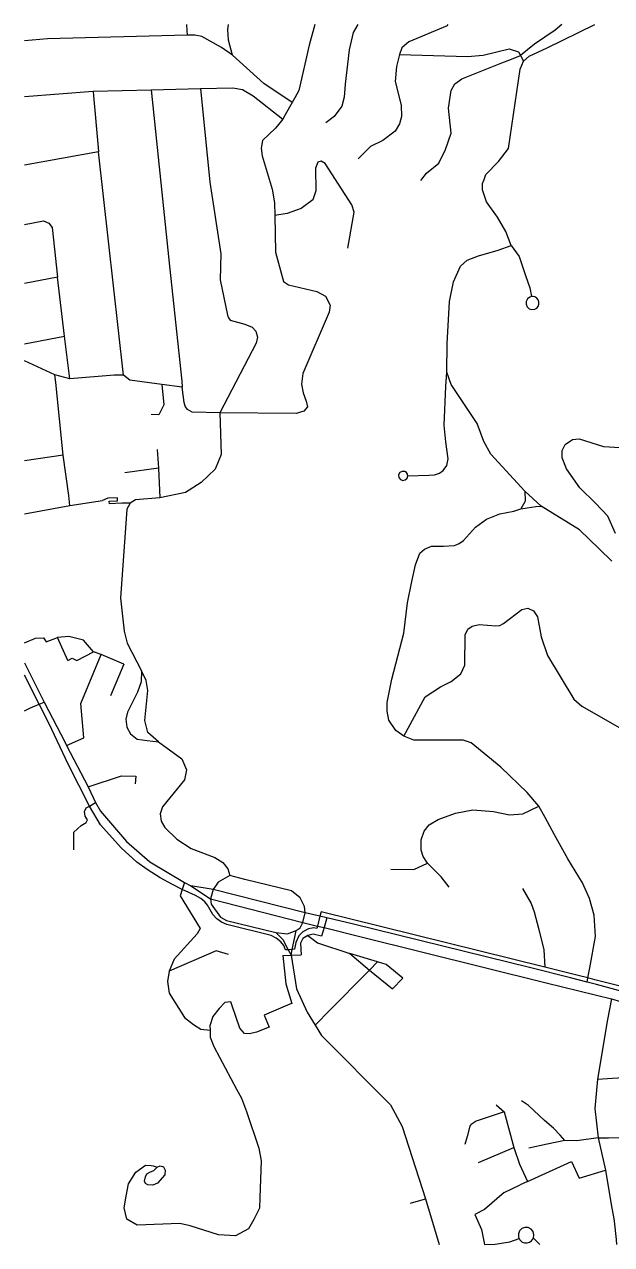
# Model space of a CAD drawing. Header units: inches. Extents: x 368000 to 369000, y 4066000 to 4067000.
# Drawn here: x 368000 to 368481, y 4066000 to 4067000 of the extents above; entities that cross this region are included whole.
import ezdxf

# ---------------------------------------------------------------- set-up
doc = ezdxf.new("R2010")
doc.units = ezdxf.units.IN
doc.header["$MEASUREMENT"] = 0
for name, color, linetype in [('cycleway', 7, 'Continuous'), ('footway', 7, 'Continuous'), ('primary', 7, 'Continuous'), ('residential', 7, 'Continuous'), ('service', 7, 'Continuous'), ('steps', 7, 'Continuous'), ('tertiary', 7, 'Continuous'), ('unknown', 7, 'Continuous')]:
    doc.layers.add(name, color=color, linetype=linetype)

msp = doc.modelspace()

# ---------------------------------------------------------------- linework, layer by layer
at = {"layer": 'cycleway'}
msp.add_polyline3d([(368497.7, 4066209.3, 109.7), (368467.2, 4066217, 111.3), (368461.4, 4066218.5, 111.6), (368453.5, 4066220.5, 111.8), (368426.1, 4066227.3, 113.4), (368292.8, 4066260.3, 120.7), (368242.9, 4066272.8, 123.4), (368242, 4066269.1, 123.5), (368240.1, 4066261.1, 123.5), (368239.6, 4066259, 123.4), (368237.1, 4066259.5, 123.6), (368232.6, 4066258.9, 123.8), (368228, 4066256.4, 124.2), (368224.6, 4066253, 124.5), (368222.2, 4066247.7, 124.7), (368221.1, 4066242, 124.8), (368219.3, 4066241.8, 124.8), (368216, 4066241.7, 124.8), (368213.9, 4066241.7, 124.8), (368212.4, 4066245, 124.8), (368209.9, 4066248.2, 124.9), (368206.3, 4066251.2, 125), (368202.2, 4066253.2, 125.2), (368165.8, 4066262.2, 126.6), (368161.4, 4066264.3, 126.7), (368157.6, 4066266.9, 126.8), (368154.2, 4066270.4, 126.9), (368149.9, 4066278.3, 127.1), (368147.8, 4066280.9, 127.2), (368144.4, 4066283.7, 127.3), (368140.2, 4066286.2, 127.3), (368129.3, 4066291, 127.4), (368121.4, 4066295.1, 127.5), (368111.2, 4066300.6, 127.4), (368100.6, 4066307.5, 127.4), (368092.1, 4066313.5, 127.3), (368079.2, 4066325.2, 126.8), (368062.4, 4066344.1, 126), (368053.3, 4066359.4, 125.3), (368035.9, 4066393.7, 123.8), (368020.4, 4066426.7, 122.2), (368012.1, 4066442.8, 121.4), (368000, 4066466.8, 120.4)], dxfattribs=at)
at = {"layer": 'footway'}
for points in [[(368086.7, 4066607.5, 135.4), (368079.9, 4066607.5, 134.9), (368069.7, 4066607, 130.5), (368069.5, 4066609.2, 127.5), (368076.3, 4066609.5, 130.2), (368076.2, 4066612.1, 129.5), (368068.4, 4066611.7, 127.3), (368064, 4066609.7, 126.4)], [(368000, 4066493.2, 119.6), (368009.2, 4066497.1, 119.5), (368015.6, 4066497.3, 119.7), (368017.9, 4066494, 120.1), (368027.1, 4066497.6, 120.8)], [(368035.5, 4066478.8, 122.5), (368027.1, 4066497.6, 120.8)], [(368035.5, 4066478.8, 122.5), (368039.2, 4066480.5, 122.8), (368042.9, 4066478.8, 123.1)], [(368247.6, 4066267.8, 123.2), (368245.4, 4066259.8, 123.2), (368243.4, 4066252.7, 123.4), (368236.4, 4066254.4, 123.8), (368232.1, 4066253.4, 124.2), (368228, 4066250.9, 124.6), (368226.2, 4066247.1, 124.8), (368226.7, 4066237.4, 125)], [(368232.1, 4066253.4, 124.2), (368236.4, 4066250.1, 124.4), (368239.9, 4066247.4, 124.6), (368266.5, 4066238.5, 124.3)], [(368211.7, 4066236.9, 125), (368218.4, 4066237.1, 124.8), (368226.7, 4066237.4, 125)], [(368211.7, 4066236.9, 125), (368214, 4066213.8, 124.6), (368219, 4066197.7, 124.1), (368217.3, 4066197.1, 124.2)], [(368169.8, 4066196.5, 139.4), (368169, 4066199, 139.6), (368164.2, 4066198.5, 139.7), (368159.5, 4066193.4, 140.9), (368154.4, 4066186.9, 142.6), (368151.9, 4066179.3, 144.2), (368152, 4066175.7, 144.7), (368152, 4066172.7, 145.1), (368152, 4066170.1, 145.3), (368155.2, 4066162.3, 146), (368173.7, 4066127.3, 150.3), (368177.9, 4066120, 151.8), (368181.9, 4066109, 153.8), (368191.9, 4066079, 158.7), (368193.9, 4066068.7, 160), (368192.8, 4066038.5, 163.3), (368192.4, 4066029.9, 164.4), (368188, 4066020.6, 165.8), (368183.5, 4066013, 167.2), (368172.8, 4066007.2, 169.8), (368158.9, 4066008.1, 173.2), (368135.8, 4066015.3, 178.7), (368127.2, 4066017.4, 179.9), (368092.3, 4066016, 184.7), (368084, 4066020.8, 186.6), (368081.8, 4066030.2, 187.9), (368083.2, 4066039.8, 188.7), (368085.3, 4066049.7, 189.8), (368091.2, 4066059.4, 191.5), (368099.1, 4066065.1, 193.6), (368103.9, 4066064.9, 194.7), (368105.4, 4066064.5, 195), (368108.8, 4066063.5, 195.3), (368111.2, 4066064.6, 195.2), (368114, 4066063.7, 195.2), (368115.3, 4066061, 195.1), (368115.1, 4066057.3, 195.1), (368108.9, 4066050.4, 195.2), (368105.2, 4066048.6, 195.2), (368101.1, 4066048.9, 195.2), (368099.2, 4066050.2, 195.2), (368098.4, 4066052, 195.2), (368099.1, 4066055.6, 195.3), (368100.2, 4066058.1, 195.3), (368102.8, 4066059.4, 195.3), (368106.1, 4066060.8, 195.3)], [(368196.3, 4066188, 128.3), (368200.4, 4066178.2, 128.5)], [(368392.9, 4066108.9, 106.4), (368369.9, 4066101.1, 106.8), (368365.8, 4066098.4, 106.9)], [(368364.8, 4066097, 107.3), (368362.5, 4066088.6, 108.5)], [(368371.9, 4066067.2, 107.5), (368400.7, 4066079.6, 105.8)], [(368106.1, 4066060.8, 195.3), (368108.8, 4066063.5, 195.3)], [(368412.1, 4066051.7, 104), (368406.1, 4066049, 104.4)], [(368392.9, 4066042.6, 106.7), (368376.7, 4066028.7, 106.5), (368368.8, 4066024.6, 105.3), (368374.3, 4066012.4, 102.5), (368376.8, 4066000.2, 100.5), (368376.8, 4066000, 100.5)], [(368376.8, 4066000.2, 100.5), (368385.4, 4066000.4, 100.5), (368397.4, 4066002.2, 100.5), (368405.2, 4066004.9, 100.1)]]:
    msp.add_polyline3d(points, dxfattribs=at)
at = {"layer": 'primary'}
for points in [[(368000, 4066476.9, 120.1), (368004.2, 4066468.7, 120.4), (368005.5, 4066465.9, 120.5), (368016.2, 4066444.6, 121.5)], [(368016.2, 4066444.6, 121.5), (368033.3, 4066411.4, 123.1), (368034.5, 4066409, 123.2), (368052.1, 4066375.1, 124.7)], [(368052.1, 4066375.1, 124.7), (368058.2, 4066362.3, 125.3), (368062.3, 4066355.3, 125.7), (368083.5, 4066330.3, 126.8), (368102.6, 4066313.6, 127.5), (368131.2, 4066296.8, 127.5)], [(368131.2, 4066296.8, 127.5), (368136.4, 4066294, 127.5)], [(368136.4, 4066294, 127.5), (368152.4, 4066283.5, 127.2)], [(368154.5, 4066291.1, 127.2), (368136.4, 4066294, 127.5)], [(368230, 4066272, 124.2), (368154.5, 4066291.1, 127.2)], [(368152.4, 4066283.5, 127.2), (368227.9, 4066264.1, 124.1)], [(368460.8, 4066215.1, 111.5), (368447.1, 4066218.6, 112.2), (368414.8, 4066226.7, 113.9), (368269.6, 4066262.5, 122), (368247.6, 4066267.8, 123.2), (368242, 4066269.1, 123.5), (368230, 4066272, 124.2)], [(368227.9, 4066264.1, 124.1), (368240.1, 4066261.1, 123.5), (368245.4, 4066259.8, 123.2), (368274.6, 4066252.5, 121.6), (368427.3, 4066214.6, 113.1), (368480.8, 4066201.3, 110.4)], [(368794.3, 4066079, 96.3), (368775.3, 4066094.2, 97.6), (368743.3, 4066117.1, 99.4), (368708, 4066137.5, 101), (368671.2, 4066155.5, 102.4), (368633.6, 4066169.9, 103.8), (368610.6, 4066177.1, 104.6), (368587.9, 4066183, 105.6), (368498.4, 4066204.9, 109.7), (368468.5, 4066213.1, 111.1), (368460.8, 4066215.1, 111.5)], [(368480.8, 4066201.3, 110.4), (368495.6, 4066197.1, 109.7), (368582, 4066175.7, 105.7), (368587.8, 4066174.2, 105.5), (368600.2, 4066171.1, 105), (368611.7, 4066168.1, 104.5), (368614.3, 4066167.3, 104.4), (368631.1, 4066161.8, 103.8), (368668.1, 4066148.6, 102.5), (368701.6, 4066131.8, 101.2), (368739.4, 4066110.7, 99.5), (368770.8, 4066087.6, 97.6), (368781.1, 4066079.3, 96.9)]]:
    msp.add_polyline3d(points, dxfattribs=at)
at = {"layer": 'residential'}
for points in [[(368132.6, 4067000, 145.1), (368133, 4066995.1, 145), (368133.3, 4066991.2, 145)], [(368170.5, 4066974.7, 152.9), (368167.1, 4066987.2, 153), (368166.6, 4066995.9, 153.8), (368167, 4067000, 154)], [(368237.7, 4067000, 161.3), (368237.7, 4067000, 161.3), (368233.3, 4066982.9, 161.4), (368224.6, 4066945.8, 157.3), (368221.4, 4066939.7, 156.7), (368219.4, 4066936, 156.7)], [(368273, 4067000, 169.7), (368269.2, 4066993.4, 169.9), (368265.9, 4066979.1, 169.7), (368262.7, 4066951, 168.8), (368261.9, 4066940.4, 168.6), (368259.9, 4066932.9, 168.5), (368253.6, 4066924.6, 168.3), (368246.9, 4066919.2, 168.2)], [(368346.1, 4066998.7, 178.6), (368347.1, 4067000, 178.5)], [(368408.8, 4066969.9, 201), (368413.3, 4066973.9, 201.4), (368428.1, 4066980.8, 203), (368467.2, 4067000, 206.4)], [(368133.3, 4066991.2, 145), (368018.9, 4066988.3, 130.4), (368000, 4066986.5, 128.9)], [(368170.5, 4066974.7, 152.9), (368161.5, 4066981.2, 151.5), (368145.4, 4066990, 147.7), (368139.6, 4066991.2, 146.3), (368133.3, 4066991.2, 145)], [(368346.1, 4066998.7, 178.6), (368314.7, 4066985.8, 183.8), (368309.1, 4066980.7, 185), (368307.1, 4066975.3, 185.7)], [(368219.4, 4066936, 156.7), (368196.1, 4066951.5, 154.7), (368170.5, 4066974.7, 152.9)], [(368307.1, 4066975.3, 185.7), (368304.7, 4066965.4, 186.2), (368303.6, 4066953.3, 186.3), (368308.6, 4066933.7, 186.4), (368308.8, 4066924.6, 186.4), (368307.2, 4066918.5, 186.4), (368303.5, 4066912.6, 186.4), (368293.4, 4066904.9, 186.5), (368283.5, 4066899.9, 186.9), (368273.3, 4066889.9, 187)], [(368307.1, 4066975.3, 185.7), (368362.8, 4066973.7, 195), (368375.8, 4066974.8, 196.9), (368397.1, 4066979.9, 200), (368404.7, 4066977.4, 200.9), (368406.3, 4066974.4, 201), (368408.8, 4066969.9, 201)], [(368398.5, 4066818.9, 199.7), (368394.2, 4066830.4, 199.9), (368387.3, 4066842, 199.8), (368378.4, 4066854.5, 199.8), (368375.1, 4066864.4, 200), (368375.1, 4066869.7, 200), (368376.4, 4066873, 200.1), (368377.9, 4066877, 200.2), (368388.2, 4066887.7, 200.2), (368396.4, 4066898.3, 200.3), (368406, 4066963.3, 200.7), (368408.8, 4066969.9, 201)], [(368000, 4066940.8, 128.4), (368056.2, 4066945.4, 133.4)], [(368056.2, 4066945.4, 133.4), (368103.8, 4066946.3, 138.2)], [(368056.2, 4066945.4, 133.4), (368056.5, 4066941.5, 133.3), (368060.5, 4066899.2, 130.9), (368060.8, 4066895.7, 130.6)], [(368103.8, 4066946.3, 138.2), (368144.3, 4066947.4, 143.7)], [(368103.8, 4066946.3, 138.2), (368118.8, 4066802, 136.4), (368128.8, 4066707.6, 138.6), (368129.2, 4066702.7, 139.2)], [(368144.3, 4066947.4, 143.7), (368170.6, 4066947.9, 148.1), (368178.5, 4066946.6, 149.4), (368187.4, 4066941.4, 151.2), (368211.6, 4066922.3, 157.3)], [(368144.3, 4066947.4, 143.7), (368151.9, 4066870.6, 146.6), (368160.8, 4066812, 147.6), (368160.4, 4066790.7, 148.8), (368166.3, 4066761.8, 147.3), (368167.1, 4066759.6, 147.2), (368168.6, 4066757.6, 147.1), (368180.5, 4066754.4, 146.9), (368186.4, 4066751.8, 147), (368189.6, 4066748.7, 147.1), (368190.9, 4066743.7, 147.2), (368189.7, 4066738.8, 147.2), (368160.1, 4066681.7, 148.2)], [(368219.4, 4066936, 156.7), (368213.6, 4066925.8, 157), (368211.6, 4066922.3, 157.3)], [(368211.6, 4066922.3, 157.3), (368205.6, 4066914.9, 158.1), (368195.1, 4066904.9, 159.1), (368193.9, 4066898.6, 159.3), (368194.8, 4066892.2, 159.4), (368203, 4066864.9, 159.5), (368204.8, 4066853.8, 160.2), (368205.1, 4066843.3, 161.6)], [(368060.8, 4066895.7, 130.6), (368000, 4066884.6, 126.2)], [(368081.1, 4066712.5, 131.6), (368060.8, 4066895.7, 130.6)], [(368264.8, 4066816.5, 187.9), (368270.1, 4066846.1, 184.7), (368268.1, 4066852.2, 183.7), (368246.2, 4066886, 175.8), (368243.1, 4066887.9, 175.2), (368240.3, 4066887, 174.7), (368238.3, 4066882.3, 173.5), (368238.6, 4066863.5, 169.6), (368236.1, 4066856.1, 168), (368226.7, 4066849, 165.6), (368215.2, 4066845, 163.2), (368205.1, 4066843.3, 161.6)], [(368205.1, 4066843.3, 161.6), (368205.7, 4066813.3, 165.9), (368212.3, 4066789.3, 166.6), (368216.2, 4066786.5, 166.5), (368239.5, 4066781, 166.2), (368246.7, 4066777.3, 166.2), (368250.4, 4066769.8, 166.2), (368249.5, 4066764.1, 166.5), (368228, 4066714, 166.5), (368226.8, 4066705.1, 166.1), (368228.3, 4066698, 165.5), (368230.6, 4066691.1, 164.8), (368231.9, 4066686.6, 164.4), (368228.7, 4066682.9, 163.7), (368222.5, 4066681, 162.3), (368160.1, 4066681.7, 148.2)], [(368000, 4066836.1, 123.6), (368015.5, 4066838.9, 124.7), (368020.1, 4066837.1, 124.9), (368022.8, 4066833.5, 125), (368027.2, 4066792.8, 123.7)], [(368345.8, 4066715, 194.2), (368346.3, 4066738.2, 196.5), (368348, 4066772.8, 198.7), (368351.3, 4066789.1, 199.2), (368357, 4066802, 199.5), (368362.6, 4066806.8, 199.5), (368371.8, 4066810.3, 199.7), (368388, 4066814.9, 199.8), (368398.5, 4066818.9, 199.7)], [(368398.5, 4066818.9, 199.7), (368405.2, 4066809.7, 198.1), (368410.4, 4066794.3, 195), (368414, 4066784.2, 193.8), (368415.3, 4066776.9, 193.4)], [(368027.2, 4066792.8, 123.7), (368000, 4066787.6, 121.4)], [(368032.8, 4066744.6, 125.2), (368027.2, 4066792.8, 123.7)], [(368415.3, 4066776.9, 193.4), (368413.8, 4066776.4, 193.4), (368411.9, 4066775, 193.3), (368410.8, 4066773, 193.2), (368410.8, 4066770.7, 193.2), (368411.6, 4066768.5, 193.1), (368413.4, 4066766.9, 193), (368415.6, 4066766.3, 193), (368417.9, 4066766.6, 193)], [(368417.9, 4066766.6, 193), (368419.5, 4066767.5, 193), (368420.7, 4066768.9, 193), (368421.3, 4066770.6, 193.1), (368421.3, 4066772.5, 193.2), (368420.7, 4066774.2, 193.2), (368419.5, 4066775.7, 193.3), (368417.9, 4066776.6, 193.3), (368416.6, 4066776.9, 193.4), (368415.3, 4066776.9, 193.4)], [(368000, 4066738.1, 122.3), (368032.8, 4066744.6, 125.2)], [(368037.1, 4066709.5, 126.6), (368032.8, 4066744.6, 125.2)], [(368025, 4066712.7, 125.4), (368000, 4066724.2, 122.5)], [(368031.6, 4066647.1, 123.1), (368025.6, 4066706.5, 125.3), (368025, 4066712.7, 125.4)], [(368037.1, 4066709.5, 126.6), (368025, 4066712.7, 125.4)], [(368081.1, 4066712.5, 131.6), (368073.5, 4066712.5, 130.8), (368037.1, 4066709.5, 126.6)], [(368129.2, 4066702.7, 139.2), (368112.6, 4066705, 136.1), (368086.4, 4066708.5, 132.1), (368081.1, 4066712.5, 131.6)], [(368335.7, 4066630.9, 197), (368339.8, 4066632.2, 197), (368343, 4066634.4, 197.1), (368345.9, 4066638.6, 197), (368347.1, 4066644.1, 196.9), (368345, 4066657.8, 196.5), (368343.7, 4066671.6, 195.6), (368345, 4066703.3, 193.5), (368345.8, 4066715, 194.2)], [(368409.7, 4066617.6, 175), (368382, 4066647.8, 181.4), (368376.1, 4066658.2, 183.5), (368370.9, 4066672.9, 186.1), (368349.5, 4066704.8, 192.8), (368345.8, 4066715, 194.2)], [(368160.1, 4066681.7, 148.2), (368137.5, 4066682.2, 143.4), (368133.5, 4066684.3, 142.4), (368131.6, 4066687.2, 141.8), (368130.9, 4066690.2, 141.2), (368129.2, 4066702.7, 139.2)], [(368160.1, 4066681.7, 148.2), (368161, 4066647.5, 147.6), (368156.1, 4066635.6, 147), (368144.8, 4066624.6, 145.8), (368131.8, 4066616.4, 143.7), (368111, 4066612.1, 139.7)], [(368484.1, 4066582.7, 158.1), (368477.9, 4066596.9, 157.5), (368467.8, 4066607.7, 156.9), (368454.8, 4066620.2, 156.2), (368443.9, 4066635.8, 156.1), (368440.3, 4066644.9, 156), (368440.5, 4066650.7, 156), (368442.9, 4066655.6, 155.9), (368448.8, 4066659.7, 155.9), (368454.3, 4066660.3, 155.8), (368474.1, 4066654.2, 155.7), (368488, 4066653.2, 155.6)], [(368108.8, 4066651.6, 139.1), (368109.7, 4066636.3, 139)], [(368031.6, 4066647.1, 123.1), (368000, 4066642.3, 120.2)], [(368037.3, 4066605.7, 122.4), (368036.4, 4066613.8, 122.4), (368031.6, 4066647.1, 123.1)], [(368109.7, 4066636.3, 139), (368082.3, 4066632.6, 132.7)], [(368109.7, 4066636.3, 139), (368111, 4066612.1, 139.7)], [(368111, 4066612.1, 139.7), (368091, 4066610.5, 136.2), (368086.7, 4066607.5, 135.4), (368083.9, 4066602.8, 134.7), (368078.6, 4066529.8, 132), (368081.7, 4066502.6, 132.1), (368084.1, 4066492.9, 132.5), (368096, 4066470.1, 135)], [(368000, 4066598.9, 118.4), (368037.3, 4066605.7, 122.4)], [(368037.3, 4066605.7, 122.4), (368064, 4066609.7, 126.4)], [(368310.6, 4066416.7, 154.4), (368328.3, 4066449, 147.9), (368340.8, 4066457, 146.4), (368349.4, 4066461.5, 146), (368357.3, 4066467.9, 145.8), (368360.8, 4066475, 145.5), (368360.9, 4066499.8, 144.6), (368363.2, 4066504.5, 144.4), (368366.8, 4066506.9, 144.3), (368372.3, 4066508.1, 144.1), (368386.1, 4066507.2, 143.3), (368389.3, 4066507.5, 143.2), (368392.3, 4066508.9, 143), (368407.4, 4066520.4, 142.4), (368412.2, 4066521.5, 142.2), (368417, 4066519.5, 141.9), (368420.3, 4066514.6, 141.6), (368423.1, 4066498.2, 140.4), (368428.4, 4066482.9, 138.8), (368449.8, 4066447.1, 136.4), (368456.4, 4066441.2, 136.1), (368487.6, 4066423.5, 134.5), (368499.8, 4066419.8, 133.8)], [(368096, 4066470.1, 135), (368095.6, 4066461.3, 136.3), (368092.5, 4066452.7, 137.5), (368084.5, 4066436.4, 138.9), (368083, 4066430.5, 139.2), (368083.8, 4066424, 139.5), (368086.8, 4066418.7, 139.8), (368092.3, 4066414.1, 140.1), (368100.4, 4066413.1, 140.5), (368109.8, 4066411.9, 140.5)], [(368109.8, 4066411.9, 140.5), (368101.2, 4066419.6, 140.6), (368098.5, 4066429.5, 140.2), (368101, 4066454, 137.5), (368099.6, 4066462.4, 136.2), (368096, 4066470.1, 135)], [(368000, 4066437.5, 120.2), (368005.1, 4066439.9, 120.8), (368012.1, 4066442.8, 121.4), (368016.2, 4066444.6, 121.5)], [(368109.8, 4066411.9, 140.5), (368128.9, 4066398, 139), (368132.6, 4066389.2, 138.2), (368131, 4066380.9, 137.5), (368113.1, 4066358.8, 135.1), (368111.3, 4066353, 134.6), (368111.9, 4066346.9, 134.1), (368115, 4066341.9, 133.6), (368124.9, 4066332.4, 132.4), (368136.5, 4066324.6, 131.3), (368155.8, 4066317.2, 129.4), (368162.6, 4066313.2, 128.7), (368166.5, 4066307.9, 128.1), (368168.2, 4066302.4, 127.7)], [(368052.1, 4066375.1, 124.7), (368079.6, 4066384.2, 126.5), (368091.2, 4066383.9, 127.8), (368090.8, 4066377.5, 127.9)], [(368330.1, 4066312.5, 145.4), (368326.5, 4066318, 145.6), (368324.8, 4066323.3, 145.5), (368324.9, 4066331.7, 145.5), (368327.3, 4066338.7, 145.5), (368331.5, 4066343.9, 145.7), (368338.8, 4066348.3, 145.9), (368352.9, 4066353.7, 145.8), (368367.2, 4066356.2, 145.3), (368384.1, 4066354.9, 144.3), (368397.3, 4066352.2, 142.7), (368408.2, 4066352.9, 141.1), (368421.4, 4066359.2, 139.8)], [(368300.2, 4066307.6, 145.7), (368318.8, 4066307.4, 145.6), (368330.1, 4066312.5, 145.4)], [(368347.8, 4066293, 143.7), (368341.3, 4066301.4, 144.3), (368330.1, 4066312.5, 145.4)], [(368131.2, 4066296.8, 127.5), (368129.3, 4066291, 127.4), (368127.6, 4066285.8, 127.7), (368144, 4066259, 132.9), (368141.5, 4066254.7, 133.4), (368122.5, 4066234, 135.9), (368118.5, 4066224, 137.2)], [(368167.1, 4066237.7, 142.9), (368157, 4066240.7, 141.7), (368118.5, 4066224, 137.2)], [(368118.5, 4066224, 137.2), (368117.2, 4066215.7, 137.7), (368118.5, 4066206.1, 139), (368131.1, 4066186.1, 143.4), (368138.5, 4066180.3, 144.1), (368144.5, 4066176.6, 144.7), (368152, 4066175.7, 144.7)], [(368480.8, 4066201.3, 110.4), (368477.4, 4066184.5, 109.2), (368469.3, 4066135.7, 105.8)], [(368469.3, 4066135.7, 105.8), (368467, 4066111.5, 103.7), (368469.9, 4066087.4, 101.5), (368475.8, 4066061, 99.1)], [(368469.3, 4066135.7, 105.8), (368523.2, 4066139.2, 103.2)], [(368386.4, 4066114.5, 106.6), (368392.9, 4066108.9, 106.4), (368400.7, 4066079.6, 105.8), (368405.4, 4066065.9, 104.8), (368412.1, 4066051.7, 104), (368448, 4066068.1, 101.4), (368454.2, 4066054.4, 100.5), (368475.8, 4066061, 99.1)], [(368475.8, 4066061, 99.1), (368480.9, 4066031.2, 96.5), (368482.4, 4066022.7, 95.7), (368483, 4066019.1, 95.5), (368484.6, 4066004.2, 94.7), (368484.8, 4066000.1, 94.5)], [(368416.8, 4066005.4, 99.4), (368417.2, 4066008, 99.6), (368416.5, 4066010.6, 99.8), (368414.9, 4066012.6, 100), (368412.5, 4066013.9, 100.3), (368409.9, 4066014, 100.5), (368407.4, 4066013.1, 100.6), (368405.5, 4066011.3, 100.6), (368404.5, 4066008.8, 100.4), (368404.6, 4066006.2, 100.3), (368405.2, 4066004.9, 100.1), (368405.7, 4066003.8, 100.1), (368407.7, 4066002.1, 99.8)], [(368407.7, 4066002.1, 99.8), (368409.6, 4066001.5, 99.6), (368411.7, 4066001.4, 99.4), (368413.6, 4066002, 99.4), (368415.3, 4066003.2, 99.3), (368416.8, 4066005.4, 99.4)], [(368422.1, 4066000, 98.6), (368416.8, 4066005.4, 99.4)]]:
    msp.add_polyline3d(points, dxfattribs=at)
at = {"layer": 'service'}
for points in [[(368440.2, 4067000, 210), (368434.7, 4066995.4, 208.7), (368417.7, 4066983.8, 203.8), (368406.3, 4066974.4, 201)], [(368324.7, 4066872.1, 209.1), (368329.2, 4066878, 208.9), (368339.3, 4066886.4, 208.7), (368344.9, 4066897.6, 208.4), (368349.4, 4066910.9, 207.7), (368347.3, 4066931.4, 205.6), (368349.5, 4066945.9, 203.9), (368352.4, 4066951.2, 203.2), (368358.2, 4066955.3, 202.7), (368391.1, 4066968.5, 200.8), (368398.9, 4066971.5, 200.7), (368406.3, 4066974.4, 201)], [(368112.6, 4066705, 136.1), (368114.3, 4066688.1, 136.3), (368110.1, 4066680.1, 135.8), (368103.9, 4066680.3, 134.8)], [(368310, 4066626.3, 197.2), (368311.9, 4066626.7, 197.2), (368313.4, 4066628.1, 197.2), (368313.9, 4066630, 197.2), (368313.7, 4066631.5, 197.2), (368312.8, 4066632.7, 197.2), (368311.5, 4066633.6, 197.2), (368309.3, 4066633.7, 197.3), (368307.5, 4066632.7, 197.3), (368306.4, 4066630.8, 197.3), (368306.6, 4066628.6, 197.2), (368308, 4066627, 197.2)], [(368313.9, 4066630, 197.2), (368331.3, 4066630.6, 197.1), (368335.7, 4066630.9, 197)], [(368308, 4066627, 197.2), (368310, 4066626.3, 197.2)], [(368081.5, 4066475.8, 127.8), (368062.8, 4066483.6, 124.7), (368056.6, 4066485.8, 123.9), (368048.5, 4066495.3, 122.6), (368036.5, 4066498.4, 120.9), (368027.1, 4066497.6, 120.8)], [(368034.5, 4066409, 123.2), (368048.7, 4066415.4, 123.9), (368046.2, 4066443.4, 124.5), (368062.8, 4066483.6, 124.7)], [(368042.9, 4066478.8, 123.1), (368056.6, 4066485.8, 123.9)], [(368081.5, 4066475.8, 127.8), (368070.5, 4066449.7, 129.8)], [(368040.5, 4066323.6, 119.9), (368040.6, 4066337.9, 120.3), (368046.4, 4066343.4, 122.3), (368050.7, 4066345.8, 123.6), (368051.6, 4066348, 124), (368049.8, 4066351.1, 124.2), (368049.3, 4066354.9, 124.8), (368050.5, 4066357.9, 125.3), (368053.3, 4066359.4, 125.3), (368058.2, 4066362.3, 125.3)], [(368289.2, 4066231.8, 124.2), (368282.7, 4066225, 124), (368247.9, 4066189.9, 123), (368240.5, 4066182.3, 122.8), (368238.1, 4066179.9, 122.7)], [(368266.5, 4066238.5, 124.3), (368282.7, 4066225, 124), (368301.5, 4066209.5, 124.3), (368310, 4066218.4, 124.5), (368296.3, 4066229.6, 124.2), (368289.2, 4066231.8, 124.2)], [(368289.2, 4066231.8, 124.2), (368266.5, 4066238.5, 124.3)], [(368469.9, 4066087.4, 101.5), (368478.4, 4066087.4, 101.5), (368533.8, 4066087.9, 97.3), (368538.2, 4066092.7, 96.9), (368536.9, 4066115.4, 97), (368532.1, 4066118.8, 0), (368524.7, 4066118.7, 97.1)], [(368316.3, 4066033.9, 112.1), (368328.5, 4066037.5, 111.7)]]:
    msp.add_polyline3d(points, dxfattribs=at)
at = {"layer": 'steps'}
for points in [[(368200.4, 4066178.2, 128.5), (368190.1, 4066174.1, 131.4), (368184.2, 4066172.7, 132.4), (368180.2, 4066173.1, 132.5), (368176.5, 4066177.5, 134.5), (368169.8, 4066196.5, 139.4)], [(368217.3, 4066197.1, 124.2), (368196.3, 4066188, 128.3)], [(368365.8, 4066098.4, 106.9), (368365.3, 4066097.8, 106.9), (368364.8, 4066097, 107.3)], [(368362.5, 4066088.6, 108.5), (368360.6, 4066081.9, 110.6)], [(368392.9, 4066042.6, 106.7), (368406.1, 4066049, 104.4)]]:
    msp.add_polyline3d(points, dxfattribs=at)
at = {"layer": 'tertiary'}
for points in [[(368409.7, 4066617.6, 175), (368410, 4066609.3, 174.1), (368409.8, 4066608.8, 174.1), (368406.5, 4066603.1, 173.9)], [(368423.1, 4066605.3, 171.2), (368409.7, 4066617.6, 175)], [(368310.6, 4066416.7, 154.4), (368304.1, 4066421.3, 155), (368298.3, 4066429.8, 156.2), (368297.2, 4066437.2, 157), (368297.2, 4066444.4, 157.8), (368300.8, 4066463.3, 159.9), (368310.8, 4066501.1, 167), (368313.8, 4066526, 171.4), (368317.4, 4066543.4, 173.6), (368320.3, 4066557.1, 174.9), (368323.7, 4066566.6, 175.4), (368327.7, 4066570, 175.5), (368333.4, 4066572.4, 175.8), (368343.1, 4066572.5, 176.3), (368352.1, 4066573, 176.8), (368356.1, 4066574.6, 176.9), (368359.5, 4066577, 176.8), (368369.5, 4066587.9, 176), (368378.5, 4066594.6, 175.3), (368389.4, 4066598.8, 174.6), (368400.9, 4066601.1, 174), (368406.5, 4066603.1, 173.9)], [(368406.5, 4066603.1, 173.9), (368411.6, 4066603.8, 173.4), (368418.7, 4066604.8, 172.1), (368423.1, 4066605.3, 171.2)], [(368481.1, 4066560.1, 159), (368470.8, 4066570.3, 160.6), (368454.5, 4066585.8, 163.7), (368423.1, 4066605.3, 171.2)], [(368421.4, 4066359.2, 139.8), (368411.6, 4066370.4, 141.9), (368390.2, 4066391.2, 146), (368365.9, 4066411.2, 150), (368359.4, 4066413.3, 150.7), (368354, 4066413.5, 151.2), (368319, 4066413.3, 154.3), (368310.6, 4066416.7, 154.4)], [(368460.8, 4066215.1, 111.5), (368461.4, 4066218.5, 111.6), (368463, 4066226.9, 111.9), (368467.8, 4066252.4, 115.8), (368466.5, 4066270, 119.7), (368462.8, 4066283.7, 122.8), (368456.9, 4066296.6, 125.5), (368444.9, 4066316.2, 129.7), (368434.1, 4066335.8, 134.4), (368426.5, 4066350, 137.9), (368421.4, 4066359.2, 139.8)], [(368168.2, 4066302.4, 127.7), (368158.6, 4066296.9, 127.3), (368154.5, 4066291.1, 127.2)], [(368230, 4066272, 124.2), (368229.3, 4066277, 124.3), (368225.9, 4066284.1, 124.6), (368218.7, 4066289.9, 125), (368180.4, 4066299.2, 127), (368168.2, 4066302.4, 127.7)], [(368154.5, 4066291.1, 127.2), (368152.4, 4066283.5, 127.2)], [(368152.4, 4066283.5, 127.2), (368152.9, 4066279.1, 127.1), (368160.5, 4066268.3, 126.8), (368165.4, 4066265.5, 126.7), (368205.8, 4066255.7, 125.2)], [(368227.9, 4066264.1, 124.1), (368230, 4066272, 124.2)], [(368222.6, 4066257.3, 124.5), (368225.9, 4066259.7, 124.2), (368227.9, 4066264.1, 124.1)], [(368205.8, 4066255.7, 125.2), (368215.5, 4066254.6, 124.8), (368222.6, 4066257.3, 124.5)], [(368205.8, 4066255.7, 125.2), (368211.7, 4066250.1, 124.9), (368216, 4066241.7, 124.8), (368218.4, 4066237.1, 124.8)], [(368218.4, 4066237.1, 124.8), (368219.3, 4066241.8, 124.8), (368221.4, 4066252, 124.6), (368222.6, 4066257.3, 124.5)], [(368218.4, 4066237.1, 124.8), (368222.9, 4066209.5, 124.3), (368231.6, 4066190.4, 123.4), (368238.1, 4066179.9, 122.7), (368243.4, 4066171.3, 122.1), (368299.9, 4066114.6, 117), (368309.4, 4066096.8, 115.7), (368328.5, 4066037.5, 111.7), (368339.7, 4066000, 108.6)]]:
    msp.add_polyline3d(points, dxfattribs=at)
at = {"layer": 'unknown'}
for points in [[(368407.9, 4066291.8, 123), (368415.1, 4066279.5, 120.7), (368417.4, 4066272.6, 119.4), (368421.3, 4066258.2, 116.5), (368425.3, 4066241.7, 115.4), (368426.1, 4066227.3, 113.4)], [(368442.5, 4066085.4, 102.1), (368438.8, 4066089.6, 102.7), (368433.4, 4066095.3, 103.4), (368425.9, 4066101.8, 104.2), (368412.9, 4066113.9, 106.7), (368407.2, 4066117.8, 107.6)], [(368442.5, 4066085.4, 102.1), (368428, 4066082.3, 102.6), (368413.2, 4066079.1, 103.3)], [(368469.9, 4066087.4, 101.5), (368452.4, 4066085, 101.8), (368442.5, 4066085.4, 102.1)]]:
    msp.add_polyline3d(points, dxfattribs=at)

doc.saveas('drawing.dxf')
